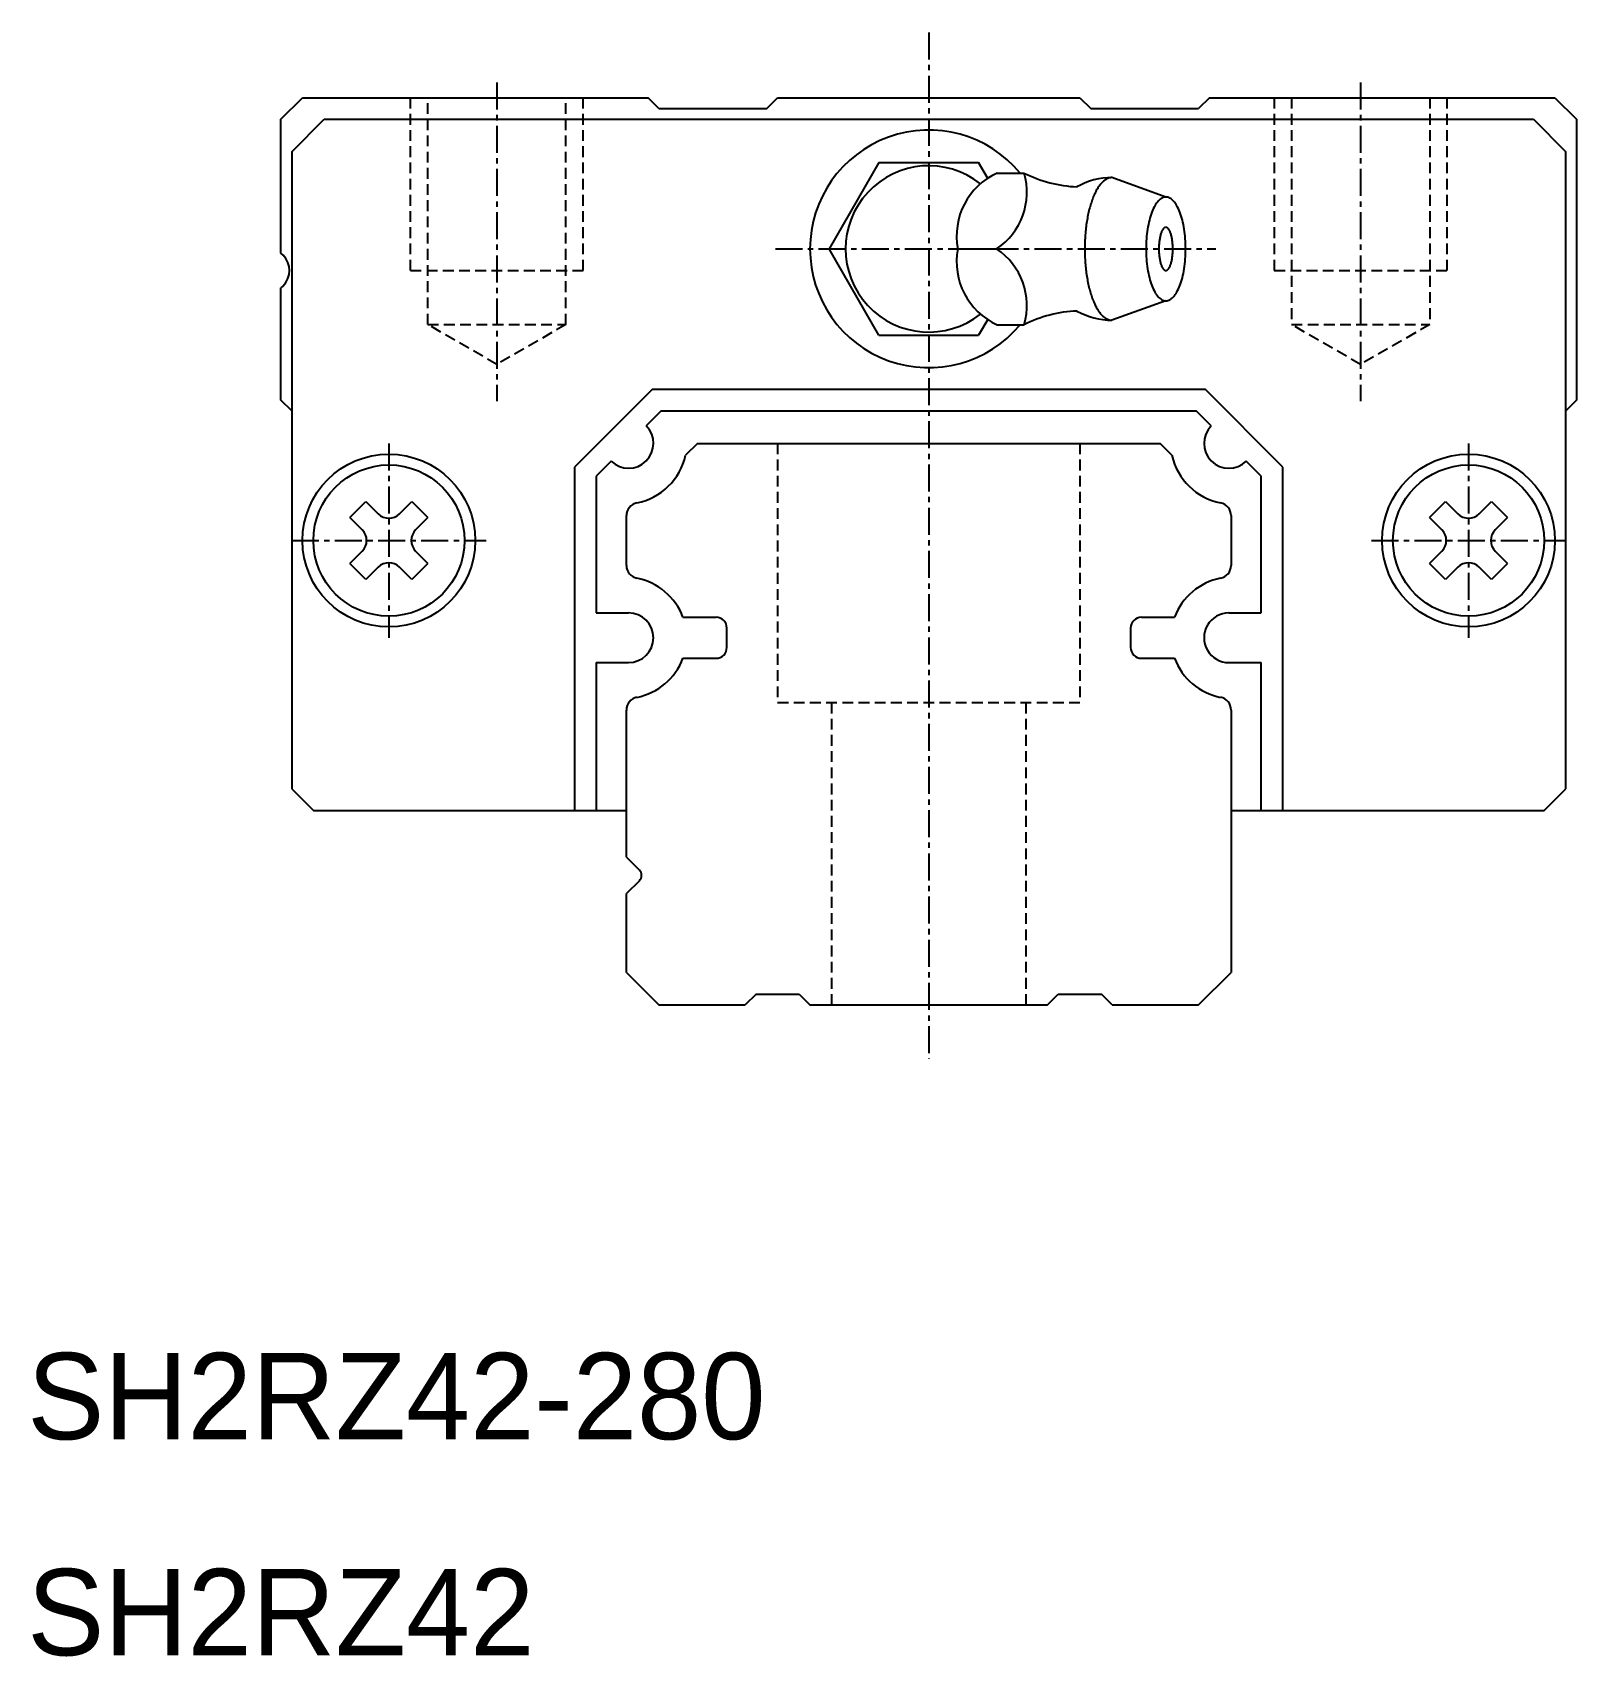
# Model space of a CAD drawing. Extents: x 10 to 396, y 10 to 185.
# Drawn here: x 10.2 to 81.8, y 9.9 to 85.1 of the extents above; entities that cross this region are included whole.
import ezdxf

# ---------------------------------------------------------------- set-up
doc = ezdxf.new("R2010")
doc.units = 0
doc.linetypes.add('CENTER', pattern=[2, 1.25, -0.25, 0.25, -0.25])
doc.linetypes.add('DASHED', pattern=[0.75, 0.5, -0.25])
doc.layers.get('0').update_dxf_attribs({"linetype": 'CONTINUOUS'})
doc.layers.add('CENTER', color=1, linetype='CENTER')

msp = doc.modelspace()

# ---------------------------------------------------------------- linework, layer by layer
at = {"color": 7, "linetype": 'CONTINUOUS'}
for p, q in [((21.751, 81.104), (22.751, 82.104)), ((22.751, 82.104), (38.751, 82.104)), ((39.251, 81.604), (38.751, 82.104)), ((44.251, 81.604), (44.751, 82.104)), ((44.751, 82.104), (58.751, 82.104)), ((58.751, 82.104), (59.251, 81.604)), ((64.751, 82.104), (64.251, 81.604)), ((64.751, 82.104), (80.751, 82.104)), ((80.751, 82.104), (81.751, 81.104)), ((39.251, 81.604), (44.251, 81.604)), ((59.251, 81.604), (64.251, 81.604)), ((21.751, 74.911), (21.751, 81.104)), ((22.251, 79.604), (23.751, 81.104)), ((23.751, 81.104), (79.751, 81.104)), ((79.751, 81.104), (81.251, 79.604)), ((81.751, 81.104), (81.751, 68.104)), ((22.251, 79.604), (22.251, 50.104)), ((49.442, 79.104), (47.132, 75.104)), ((49.442, 79.104), (51.751, 79.104)), ((51.751, 79.104), (54.061, 79.104)), ((54.471, 78.394), (54.061, 79.104)), ((81.251, 50.104), (81.251, 79.604)), ((54.897, 78.612), (56.175, 78.612)), ((62.732, 77.504), (60.237, 78.404)), ((21.851, 74.811), (21.751, 74.911)), ((49.442, 71.104), (47.132, 75.104)), ((53.101, 75.104), (54.897, 75.104)), ((21.851, 73.397), (21.751, 73.297)), ((21.751, 68.104), (21.751, 73.297)), ((62.732, 72.704), (60.237, 71.804)), ((54.484, 71.837), (54.061, 71.104)), ((54.897, 71.597), (56.175, 71.597)), ((49.442, 71.104), (51.751, 71.104)), ((51.751, 71.104), (54.061, 71.104)), ((38.951, 68.604), (35.351, 65.004)), ((38.951, 68.604), (64.551, 68.604)), ((68.151, 65.004), (64.551, 68.604)), ((22.251, 67.604), (21.751, 68.104)), ((81.751, 68.104), (81.251, 67.604)), ((39.365, 67.604), (38.672, 66.91)), ((39.365, 67.604), (64.137, 67.604)), ((64.831, 66.91), (64.137, 67.604)), ((41.04, 66.104), (40.49, 65.554)), ((41.04, 66.104), (62.462, 66.104)), ((63.012, 65.554), (62.462, 66.104)), ((35.351, 65.004), (35.351, 49.104)), ((37.045, 65.284), (36.351, 64.59)), ((67.151, 64.59), (66.457, 65.284)), ((68.151, 49.104), (68.151, 65.004)), ((36.351, 64.59), (36.351, 58.254)), ((67.151, 58.254), (67.151, 64.59)), ((24.942, 62.67), (25.685, 63.413)), ((25.685, 63.413), (26.256, 62.842)), ((27.246, 62.842), (27.817, 63.413)), ((27.817, 63.413), (28.56, 62.67)), ((74.942, 62.67), (75.685, 63.413)), ((75.685, 63.413), (76.256, 62.842)), ((77.246, 62.842), (77.817, 63.413)), ((77.817, 63.413), (78.56, 62.67)), ((24.942, 62.67), (25.514, 62.099)), ((27.989, 62.099), (28.56, 62.67)), ((37.751, 60.451), (37.751, 62.758)), ((65.751, 62.758), (65.751, 60.451)), ((74.942, 62.67), (75.514, 62.099)), ((77.989, 62.099), (78.56, 62.67)), ((25.514, 61.109), (24.942, 60.538)), ((28.56, 60.538), (27.989, 61.109)), ((75.514, 61.109), (74.942, 60.538)), ((78.56, 60.538), (77.989, 61.109)), ((25.685, 59.795), (24.942, 60.538)), ((26.256, 60.367), (25.685, 59.795)), ((27.817, 59.795), (27.246, 60.367)), ((28.56, 60.538), (27.817, 59.795)), ((75.685, 59.795), (74.942, 60.538)), ((76.256, 60.367), (75.685, 59.795)), ((77.817, 59.795), (77.246, 60.367)), ((78.56, 60.538), (77.817, 59.795)), ((36.351, 58.254), (37.851, 58.254)), ((40.37, 58.054), (41.901, 58.054)), ((61.601, 58.054), (63.132, 58.054)), ((65.651, 58.254), (67.151, 58.254)), ((42.401, 56.654), (42.401, 57.554)), ((61.101, 57.554), (61.101, 56.654)), ((36.351, 55.954), (36.351, 49.104)), ((36.351, 55.954), (37.851, 55.954)), ((40.37, 56.154), (41.901, 56.154)), ((61.601, 56.154), (63.132, 56.154)), ((65.651, 55.954), (67.151, 55.954)), ((67.151, 49.104), (67.151, 55.954)), ((37.751, 46.949), (37.751, 53.758)), ((65.751, 53.758), (65.751, 41.604)), ((22.251, 50.104), (23.251, 49.104)), ((80.251, 49.104), (81.251, 50.104)), ((23.251, 49.104), (37.751, 49.104)), ((65.751, 49.104), (80.251, 49.104)), ((37.751, 46.949), (38.349, 46.352)), ((38.349, 45.857), (37.751, 45.259)), ((37.751, 41.604), (37.751, 45.259)), ((37.751, 41.604), (39.251, 40.104)), ((64.251, 40.104), (65.751, 41.604)), ((43.751, 40.604), (43.251, 40.104)), ((43.751, 40.604), (45.751, 40.604)), ((45.751, 40.604), (46.251, 40.104)), ((57.251, 40.104), (57.751, 40.604)), ((57.751, 40.604), (59.751, 40.604)), ((60.251, 40.104), (59.751, 40.604)), ((39.251, 40.104), (43.251, 40.104)), ((46.251, 40.104), (57.251, 40.104)), ((60.251, 40.104), (64.251, 40.104))]:
    msp.add_line(p, q, dxfattribs=at)
at = {"color": 3, "linetype": 'DASHED'}
for p, q in [((27.751, 74.104), (27.751, 82.104)), ((28.551, 71.604), (28.551, 82.104)), ((34.951, 71.604), (34.951, 82.104)), ((35.751, 74.104), (35.751, 82.104)), ((67.751, 82.104), (67.751, 74.104)), ((68.551, 82.104), (68.551, 71.604)), ((74.951, 82.104), (74.951, 71.604)), ((75.751, 82.104), (75.751, 74.104)), ((27.751, 74.104), (35.751, 74.104)), ((67.751, 74.104), (75.751, 74.104)), ((31.751, 69.757), (28.551, 71.604)), ((28.551, 71.604), (34.951, 71.604)), ((34.951, 71.604), (31.751, 69.757)), ((71.751, 69.757), (68.551, 71.604)), ((68.551, 71.604), (74.951, 71.604)), ((74.951, 71.604), (71.751, 69.757)), ((44.751, 66.104), (44.751, 54.104)), ((58.751, 66.104), (58.751, 54.104)), ((44.751, 54.104), (58.751, 54.104)), ((47.251, 54.104), (47.251, 40.104)), ((56.251, 54.104), (56.251, 40.104))]:
    msp.add_line(p, q, dxfattribs=at)
at = {"color": 7, "linetype": 'CONTINUOUS'}
for points in [[(60.237, 78.404, 0), (60.206, 78.403, 0), (60.175, 78.4, 0), (60.145, 78.395, 0), (60.114, 78.388, 0), (60.083, 78.379, 0), (60.052, 78.368, 0), (60.022, 78.356, 0), (59.991, 78.341, 0), (59.961, 78.324, 0), (59.931, 78.305, 0), (59.901, 78.285, 0), (59.871, 78.262, 0), (59.841, 78.238, 0), (59.812, 78.211, 0), (59.783, 78.183, 0), (59.754, 78.153, 0), (59.726, 78.121, 0), (59.697, 78.087, 0), (59.67, 78.052, 0), (59.642, 78.015, 0), (59.615, 77.975, 0), (59.588, 77.935, 0), (59.562, 77.892, 0), (59.536, 77.848, 0), (59.51, 77.802, 0), (59.485, 77.755, 0), (59.461, 77.706, 0), (59.436, 77.655, 0), (59.413, 77.603, 0), (59.389, 77.549, 0), (59.367, 77.494, 0), (59.344, 77.438, 0), (59.323, 77.38, 0), (59.302, 77.32, 0), (59.281, 77.26, 0), (59.261, 77.198, 0), (59.242, 77.135, 0), (59.223, 77.07, 0), (59.205, 77.004, 0), (59.187, 76.938, 0), (59.17, 76.87, 0), (59.154, 76.801, 0), (59.139, 76.731, 0), (59.124, 76.66, 0), (59.109, 76.588, 0), (59.096, 76.515, 0), (59.083, 76.442, 0), (59.071, 76.367, 0), (59.059, 76.292, 0), (59.048, 76.216, 0), (59.038, 76.139, 0), (59.029, 76.062, 0), (59.02, 75.984, 0), (59.012, 75.906, 0), (59.005, 75.827, 0), (58.999, 75.748, 0), (58.993, 75.668, 0), (58.988, 75.588, 0), (58.984, 75.508, 0), (58.981, 75.428, 0), (58.978, 75.347, 0), (58.976, 75.266, 0), (58.975, 75.185, 0), (58.975, 75.104, 0), (58.975, 75.023, 0), (58.976, 74.942, 0), (58.978, 74.862, 0), (58.981, 74.781, 0), (58.984, 74.7, 0), (58.988, 74.62, 0), (58.993, 74.54, 0), (58.999, 74.46, 0), (59.005, 74.381, 0), (59.012, 74.302, 0), (59.02, 74.224, 0), (59.029, 74.146, 0), (59.038, 74.069, 0), (59.048, 73.993, 0), (59.059, 73.917, 0), (59.071, 73.841, 0), (59.083, 73.767, 0), (59.096, 73.693, 0), (59.109, 73.621, 0), (59.124, 73.549, 0), (59.139, 73.478, 0), (59.154, 73.408, 0), (59.17, 73.339, 0), (59.187, 73.271, 0), (59.205, 73.204, 0), (59.223, 73.138, 0), (59.242, 73.074, 0), (59.261, 73.011, 0), (59.281, 72.949, 0), (59.302, 72.888, 0), (59.323, 72.829, 0), (59.344, 72.771, 0), (59.367, 72.714, 0), (59.389, 72.659, 0), (59.413, 72.606, 0), (59.436, 72.553, 0), (59.461, 72.503, 0), (59.485, 72.454, 0), (59.51, 72.406, 0), (59.536, 72.36, 0), (59.562, 72.316, 0), (59.588, 72.274, 0), (59.615, 72.233, 0), (59.642, 72.194, 0), (59.67, 72.157, 0), (59.697, 72.121, 0), (59.726, 72.087, 0), (59.754, 72.055, 0), (59.783, 72.025, 0), (59.812, 71.997, 0), (59.841, 71.971, 0), (59.871, 71.946, 0), (59.901, 71.924, 0), (59.931, 71.903, 0), (59.961, 71.884, 0), (59.991, 71.868, 0), (60.022, 71.853, 0), (60.052, 71.84, 0), (60.083, 71.829, 0), (60.114, 71.82, 0), (60.145, 71.813, 0), (60.175, 71.808, 0), (60.206, 71.805, 0), (60.237, 71.804, 0)], [(62.732, 77.504, 0), (62.687, 77.501, 0), (62.642, 77.493, 0), (62.597, 77.478, 0), (62.553, 77.458, 0), (62.509, 77.432, 0), (62.465, 77.401, 0), (62.422, 77.364, 0), (62.38, 77.322, 0), (62.339, 77.274, 0), (62.299, 77.221, 0), (62.26, 77.163, 0), (62.222, 77.1, 0), (62.185, 77.032, 0), (62.149, 76.96, 0), (62.115, 76.882, 0), (62.083, 76.801, 0), (62.051, 76.716, 0), (62.022, 76.627, 0), (61.994, 76.534, 0), (61.968, 76.438, 0), (61.944, 76.338, 0), (61.922, 76.236, 0), (61.902, 76.13, 0), (61.883, 76.023, 0), (61.867, 75.913, 0), (61.853, 75.801, 0), (61.841, 75.687, 0), (61.831, 75.573, 0), (61.823, 75.456, 0), (61.818, 75.34, 0), (61.815, 75.222, 0), (61.813, 75.104, 0), (61.815, 74.987, 0), (61.818, 74.869, 0), (61.823, 74.752, 0), (61.831, 74.636, 0), (61.841, 74.521, 0), (61.853, 74.408, 0), (61.867, 74.296, 0), (61.883, 74.186, 0), (61.902, 74.078, 0), (61.922, 73.973, 0), (61.944, 73.87, 0), (61.968, 73.771, 0), (61.994, 73.675, 0), (62.022, 73.582, 0), (62.051, 73.493, 0), (62.083, 73.407, 0), (62.115, 73.326, 0), (62.149, 73.249, 0), (62.185, 73.177, 0), (62.222, 73.109, 0), (62.26, 73.046, 0), (62.299, 72.988, 0), (62.339, 72.935, 0), (62.38, 72.887, 0), (62.422, 72.845, 0), (62.465, 72.808, 0), (62.509, 72.776, 0), (62.553, 72.75, 0), (62.597, 72.73, 0), (62.642, 72.716, 0), (62.687, 72.707, 0), (62.732, 72.704, 0), (62.777, 72.707, 0), (62.822, 72.716, 0), (62.867, 72.73, 0), (62.911, 72.75, 0), (62.955, 72.776, 0), (62.998, 72.808, 0), (63.041, 72.845, 0), (63.083, 72.887, 0), (63.125, 72.935, 0), (63.165, 72.988, 0), (63.204, 73.046, 0), (63.242, 73.109, 0), (63.279, 73.177, 0), (63.315, 73.249, 0), (63.349, 73.326, 0), (63.381, 73.407, 0), (63.412, 73.493, 0), (63.442, 73.582, 0), (63.47, 73.675, 0), (63.496, 73.771, 0), (63.52, 73.87, 0), (63.542, 73.973, 0), (63.562, 74.078, 0), (63.58, 74.186, 0), (63.597, 74.296, 0), (63.611, 74.408, 0), (63.623, 74.521, 0), (63.633, 74.636, 0), (63.64, 74.752, 0), (63.646, 74.869, 0), (63.649, 74.987, 0), (63.65, 75.104, 0), (63.649, 75.222, 0), (63.646, 75.34, 0), (63.64, 75.456, 0), (63.633, 75.573, 0), (63.623, 75.687, 0), (63.611, 75.801, 0), (63.597, 75.913, 0), (63.58, 76.023, 0), (63.562, 76.13, 0), (63.542, 76.236, 0), (63.52, 76.338, 0), (63.496, 76.438, 0), (63.47, 76.534, 0), (63.442, 76.627, 0), (63.412, 76.716, 0), (63.381, 76.801, 0), (63.349, 76.882, 0), (63.315, 76.96, 0), (63.279, 77.032, 0), (63.242, 77.1, 0), (63.204, 77.163, 0), (63.165, 77.221, 0), (63.125, 77.274, 0), (63.083, 77.322, 0), (63.041, 77.364, 0), (62.998, 77.401, 0), (62.955, 77.432, 0), (62.911, 77.458, 0), (62.867, 77.478, 0), (62.822, 77.493, 0), (62.777, 77.501, 0), (62.732, 77.504, 0)], [(62.732, 74.104, 0), (62.748, 74.106, 0), (62.764, 74.109, 0), (62.779, 74.115, 0), (62.795, 74.124, 0), (62.811, 74.134, 0), (62.826, 74.147, 0), (62.841, 74.163, 0), (62.856, 74.18, 0), (62.871, 74.2, 0), (62.885, 74.222, 0), (62.899, 74.246, 0), (62.912, 74.273, 0), (62.925, 74.301, 0), (62.938, 74.331, 0), (62.95, 74.363, 0), (62.962, 74.397, 0), (62.972, 74.433, 0), (62.983, 74.47, 0), (62.993, 74.509, 0), (63.002, 74.549, 0), (63.01, 74.59, 0), (63.018, 74.633, 0), (63.025, 74.677, 0), (63.032, 74.722, 0), (63.038, 74.767, 0), (63.043, 74.814, 0), (63.047, 74.861, 0), (63.05, 74.909, 0), (63.053, 74.957, 0), (63.055, 75.006, 0), (63.056, 75.055, 0), (63.057, 75.104, 0), (63.056, 75.153, 0), (63.055, 75.202, 0), (63.053, 75.251, 0), (63.05, 75.299, 0), (63.047, 75.347, 0), (63.043, 75.394, 0), (63.038, 75.441, 0), (63.032, 75.487, 0), (63.025, 75.532, 0), (63.018, 75.576, 0), (63.01, 75.618, 0), (63.002, 75.66, 0), (62.993, 75.7, 0), (62.983, 75.739, 0), (62.972, 75.776, 0), (62.962, 75.811, 0), (62.95, 75.845, 0), (62.938, 75.877, 0), (62.925, 75.907, 0), (62.912, 75.936, 0), (62.899, 75.962, 0), (62.885, 75.986, 0), (62.871, 76.008, 0), (62.856, 76.028, 0), (62.841, 76.046, 0), (62.826, 76.061, 0), (62.811, 76.074, 0), (62.795, 76.085, 0), (62.779, 76.093, 0), (62.764, 76.099, 0), (62.748, 76.103, 0), (62.732, 76.104, 0), (62.716, 76.103, 0), (62.7, 76.099, 0), (62.684, 76.093, 0), (62.669, 76.085, 0), (62.653, 76.074, 0), (62.638, 76.061, 0), (62.623, 76.046, 0), (62.608, 76.028, 0), (62.593, 76.008, 0), (62.579, 75.986, 0), (62.565, 75.962, 0), (62.551, 75.936, 0), (62.538, 75.907, 0), (62.526, 75.877, 0), (62.514, 75.845, 0), (62.502, 75.811, 0), (62.491, 75.776, 0), (62.481, 75.739, 0), (62.471, 75.7, 0), (62.462, 75.66, 0), (62.453, 75.618, 0), (62.446, 75.576, 0), (62.438, 75.532, 0), (62.432, 75.487, 0), (62.426, 75.441, 0), (62.421, 75.394, 0), (62.417, 75.347, 0), (62.413, 75.299, 0), (62.411, 75.251, 0), (62.409, 75.202, 0), (62.408, 75.153, 0), (62.407, 75.104, 0), (62.408, 75.055, 0), (62.409, 75.006, 0), (62.411, 74.957, 0), (62.413, 74.909, 0), (62.417, 74.861, 0), (62.421, 74.814, 0), (62.426, 74.767, 0), (62.432, 74.722, 0), (62.438, 74.677, 0), (62.446, 74.633, 0), (62.453, 74.59, 0), (62.462, 74.549, 0), (62.471, 74.509, 0), (62.481, 74.47, 0), (62.491, 74.433, 0), (62.502, 74.397, 0), (62.514, 74.363, 0), (62.526, 74.331, 0), (62.538, 74.301, 0), (62.551, 74.273, 0), (62.565, 74.246, 0), (62.579, 74.222, 0), (62.593, 74.2, 0), (62.608, 74.18, 0), (62.623, 74.163, 0), (62.638, 74.147, 0), (62.653, 74.134, 0), (62.669, 74.124, 0), (62.684, 74.115, 0), (62.7, 74.109, 0), (62.716, 74.106, 0), (62.732, 74.104, 0)]]:
    msp.add_polyline3d(points, dxfattribs=at)
for centre, radius in [((26.751, 61.604), 4), ((76.751, 61.604), 4), ((26.751, 61.604), 3.5), ((76.751, 61.604), 3.5)]:
    msp.add_circle(centre, radius, dxfattribs=at)
for centre, radius, start, end in [((51.751, 75.104), 5.5, 39.62121, 320.37879), ((51.751, 75.104), 3.85, 51.52651, 308.47349), ((56.218, 75.711), 3.176, 114.03975, 191.01614), ((53.121, 77.738), 3.176, 303.98386, 15.97117), ((58.867, 83.974), 6, 243.20602, 267.6158), ((60.237, 75.104), 3.3, 90.00007, 119.40699), ((21.144, 74.104), 1, 315.00119, 45.00009), ((56.218, 74.497), 3.176, 168.98386, 245.96025), ((53.121, 72.471), 3.176, 344.02883, 56.01614), ((58.867, 66.235), 6, 92.38421, 116.79398), ((60.237, 75.104), 3.3, 240.59301, 269.99993), ((37.851, 66.104), 1.15, 225.50205, 44.49822), ((65.651, 66.104), 1.15, 135.50177, 314.49796), ((37.669, 66.179), 2.889, 281.26956, 347.50613), ((65.833, 66.179), 2.889, 192.49387, 258.73048), ((38.351, 62.758), 0.6, 101.26958, 180.00002), ((65.151, 62.758), 0.6, 359.99995, 78.73039), ((26.751, 63.337), 0.7, 225.00005, 314.99996), ((76.751, 63.337), 0.7, 225.00005, 314.99996), ((25.019, 61.604), 0.7, 315.00002, 44.99998), ((28.484, 61.604), 0.7, 135, 224.99998), ((75.019, 61.604), 0.7, 315.00002, 44.99998), ((78.484, 61.604), 0.7, 135, 224.99998), ((26.751, 59.872), 0.7, 45.00004, 134.99995), ((38.351, 60.451), 0.6, 180.00009, 258.73048), ((65.151, 60.451), 0.6, 281.26956, 359.99996), ((76.751, 59.872), 0.7, 45.00004, 134.99995), ((37.669, 57.029), 2.889, 20.78064, 78.73044), ((65.833, 57.029), 2.889, 101.26952, 159.21936), ((37.851, 57.104), 1.15, 270.00002, 89.99998), ((41.901, 57.554), 0.5, 0.00004, 89.99998), ((61.601, 57.554), 0.5, 89.99998, 179.99996), ((65.651, 57.104), 1.15, 89.99998, 270.00002), ((41.901, 56.654), 0.5, 270.00002, 0.00004), ((61.601, 56.654), 0.5, 179.99996, 270), ((37.669, 57.179), 2.889, 281.26956, 339.21936), ((65.833, 57.179), 2.889, 200.78064, 258.73048), ((38.351, 53.758), 0.6, 101.26952, 179.99991), ((65.151, 53.758), 0.6, 0.00004, 78.73044), ((38.101, 46.104), 0.35, 315, 45)]:
    msp.add_arc(centre, radius, start, end, dxfattribs=at)
at = {"layer": 'CENTER', "color": 1, "linetype": 'CENTER'}
for p, q in [((51.751, 85.123), (51.751, 37.604)), ((31.751, 82.805), (31.751, 68.055)), ((71.751, 82.805), (71.751, 68.055)), ((44.651, 75.104), (65.041, 75.104)), ((26.751, 66.104), (26.751, 57.104)), ((76.751, 66.104), (76.751, 57.104)), ((22.251, 61.604), (31.251, 61.604)), ((72.251, 61.604), (81.251, 61.604))]:
    msp.add_line(p, q, dxfattribs=at)

# ---------------------------------------------------------------- texts
at = {"color": 7, "linetype": 'CONTINUOUS'}
for s, p in [('SH2RZ42-280', (10, 20)), ('SH2RZ42', (10, 10))]:
    msp.add_text(s, height=4, dxfattribs=at).set_placement(p)

doc.saveas('drawing.dxf')
